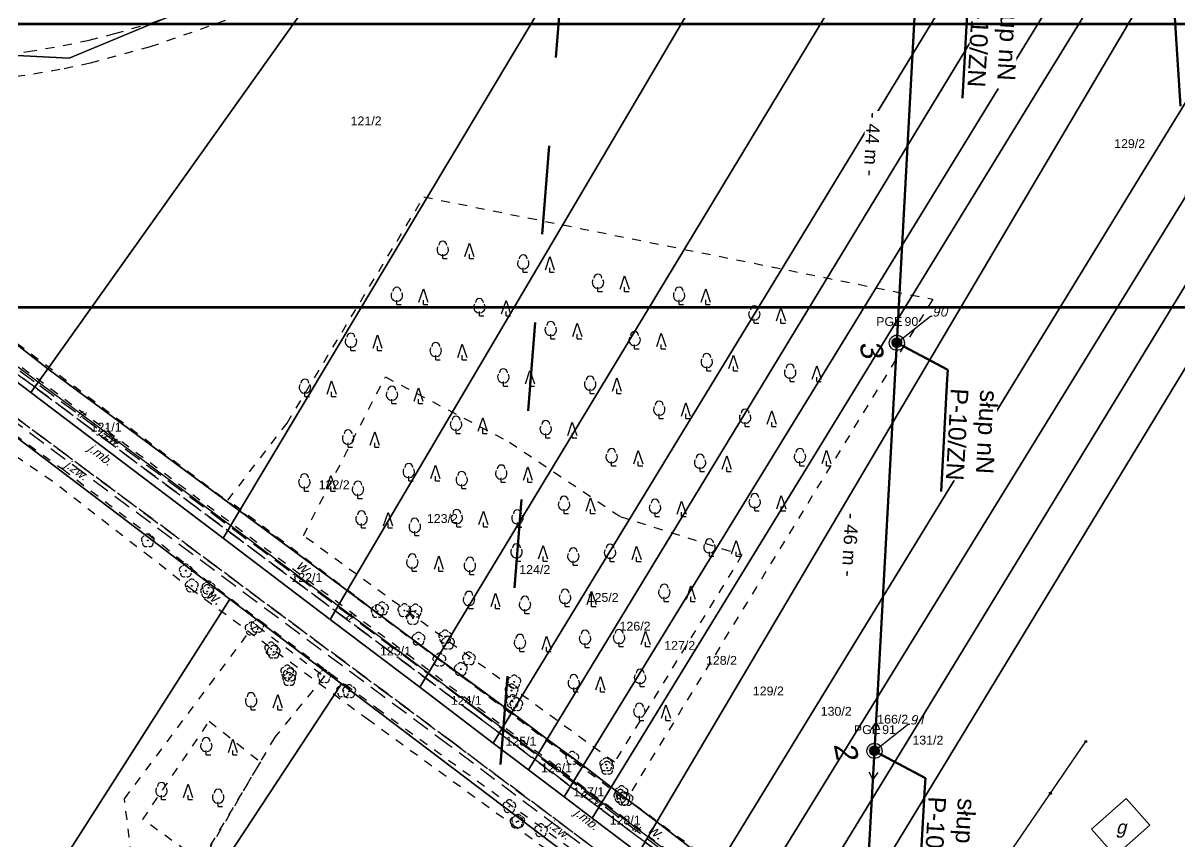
# Model space of a CAD drawing. Header units: metres. Extents: x 7542702 to 7555152, y 5804026 to 5815503.
# Drawn here: x 7547195.9 to 7547326.3, y 5806643.7 to 5806736 of the extents above; entities that cross this region are included whole.
import ezdxf
from ezdxf import colors
from ezdxf.entities.mleader import LeaderData, LeaderLine
from ezdxf.enums import TextEntityAlignment as Align
from ezdxf.math import Vec2, Vec3

# ---------------------------------------------------------------- set-up
doc = ezdxf.new("R2010")
doc.units = ezdxf.units.M
for name, pattern in [('4001', [0]), ('4002', [2, 1, -1]), ('4003', [3, 2, -1])]:
    doc.linetypes.add(name, pattern=pattern)
doc.layers.add('!tele', color=30, linetype='Continuous', lineweight=50, plot=False)
for name, color, linetype, lineweight in [('!trafo', 6, '4002', 50), ('_numery slupow etap 4 cz. 2', 7, 'Continuous', 40), ('_SIEC_NAPOWIETRZNA', 5, 'Continuous', 50), ('_SLUP_DZIERZAWIONY_ENERGETYCZNY', 1, 'Continuous', 30)]:
    doc.layers.add(name, color=color, linetype=linetype, lineweight=lineweight)
for name, color, linetype in [('_MM opisy', 7, 'Continuous'), ('_MM slupy', 5, 'Continuous'), ('Budynki', 7, 'Continuous'), ('Drogi', 135, 'Continuous'), ('Dzialki', 165, 'Continuous'), ('Linie_napowietrzne', 184, 'Continuous'), ('makro-numeracja-punktow', 7, 'Continuous'), ('Ogrodzenia', 184, 'Continuous'), ('Roslinnosc', 104, 'Continuous'), ('Uz_Telekomunikacja', 252, 'Continuous'), ('Wody', 184, 'Continuous')]:
    doc.layers.add(name, color=color, linetype=linetype)
doc.layers.add('DIM', color=7, linetype='Continuous', plot=False)
doc.styles.add('DYN_DIM', font='arial.ttf')
doc.styles.add('GeodText', font='romans.shx', dxfattribs={"oblique": 14.32394487827058})
doc.styles.get("Standard").update_dxf_attribs({"font": 'arial.ttf'})
doc.dimstyles.new('opis linie', dxfattribs={"dimtxt": 1.5, "dimasz": 0.18, "dimexe": 0.18, "dimexo": 0.0625, "dimgap": 2.5, "dimtad": 4, "dimdec": 0, "dimzin": 0, "dimdsep": 46, "dimtxsty": 'Standard', "dimcen": 0.09, "dimse1": 1, "dimse2": 1, "dimsd1": 1, "dimsd2": 1, "dimclrt": 256, "dimadec": 0, "dimazin": 0, "dimtfac": 1, "dimtdec": 0, "dimtofl": 0, "dimtmove": 0, "dimatfit": 3, "dimfxl": 1, "dimtfill": 1, "dimtolj": 1, "dimtzin": 0, "dimarcsym": 0})
doc.dimstyles.get("Standard").update_dxf_attribs({"dimtxt": 0.18, "dimasz": 0.18, "dimexe": 0.18, "dimexo": 0.0625, "dimgap": 0.09, "dimtad": 0, "dimtih": 1, "dimtoh": 1, "dimdec": 4, "dimzin": 0, "dimdsep": 46, "dimtxsty": 'Standard', "dimcen": 0.09, "dimadec": 0, "dimazin": 0, "dimtfac": 1, "dimtdec": 4, "dimtofl": 0, "dimtmove": 0, "dimatfit": 3, "dimfxl": 1, "dimtolj": 1, "dimtzin": 0, "dimarcsym": 0})

# ---------------------------------------------------------------- blocks, each defined once
blk = doc.blocks.new('1422')
at = {"layer": 'Roslinnosc', "color": 104, "linetype": 'Continuous'}
blk.add_circle((0, 0), 0.1, dxfattribs=at)
for centre, start, end in [((-0.71, 0.23), 102.5, 221.75), ((0, 0.75), 30.19, 149.77), ((0.71, 0.23), 318.3, 77.49), ((-0.44, -0.61), 174.33, 293.45), ((0.44, -0.61), 246.24, 5.74)]:
    blk.add_arc(centre, 0.75, start, end, dxfattribs=at)
blk = doc.blocks.new('1281')
at = {"layer": 'Ogrodzenia', "color": 184, "linetype": 'Continuous'}
for radius in [0.24, 0.16, 0.08]:
    blk.add_circle((0, 0), radius, dxfattribs=at)
blk = doc.blocks.new('1432')
at = {"layer": 'Roslinnosc', "color": 104, "linetype": 'Continuous'}
for q in [(0, 1), (1, 0)]:
    blk.add_line((0, 0), q, dxfattribs=at)
for centre, radius, start, end in [((0, 2), 1.3, 150, 260), ((0, 3), 0.9, 0, 180), ((0, 2), 1.3, 280, 30)]:
    blk.add_arc(centre, radius, start, end, dxfattribs=at)
blk = doc.blocks.new('1361')
at = {"layer": 'Linie_napowietrzne', "color": 184, "linetype": 'Continuous'}
blk.add_circle((0, 0), 0.5, dxfattribs=at)
blk = doc.blocks.new('1366')
at = {"layer": 'Linie_napowietrzne', "color": 184, "linetype": 'Continuous'}
for p, q in [((0, 1), (0, 11)), ((-1, 4.8), (0, 6.5)), ((1, 4.8), (0, 6.5))]:
    blk.add_line(p, q, dxfattribs=at)
blk = doc.blocks.new('1433')
at = {"layer": 'Roslinnosc', "color": 104, "linetype": 'Continuous'}
for p, q in [((2, 0.5), (3, 3.5)), ((3, 3.5), (4, 0.5)), ((-3, 0), (-3, 1)), ((-3, 0), (-2, 0)), ((3, 0), (3, 1)), ((3, 0), (4, 0))]:
    blk.add_line(p, q, dxfattribs=at)
for centre, radius, start, end in [((-3, 2), 1.3, 150, 260), ((-3, 3), 0.9, 0, 180), ((-3, 2), 1.3, 280, 30)]:
    blk.add_arc(centre, radius, start, end, dxfattribs=at)
blk = doc.blocks.new('SLUP_DZIERZAWIONY')
h = blk.add_hatch(color=256)
h.dxf.hatch_style = 1
h.paths.add_polyline_path([(0.5273230765142984, 2.84e-14, 0.9999999999999999), (-0.5273230765143126, 2.85e-14, 0.9999999999999999)])
at = {"lineweight": 30}
blk.add_circle((-7.1e-15, 2.84e-14), 0.5273230765143055, dxfattribs=at)
at = {"color": 7, "style": 'DYN_DIM', "flags": 13}
blk.add_attdef('ODC_FUNKCJONALNY', text='', height=1, dxfattribs=at).set_placement((0.3594710241370526, 3.33028191149775), align=Align.CENTER)
at = {"color": 7, "flags": 12}
blk.add_attdef('WLASCICIEL', text='', height=1, dxfattribs=at).set_placement((0.631117960330176, 1.892979968939742), align=Align.RIGHT)
blk.add_attdef('SLUP_NUMER', (0.8672714147852664, 1.892979968939742), '', height=1, dxfattribs=at)
blk.add_attdef('TYP', text='', height=1, dxfattribs=at).set_placement((-7.1e-15, -2.824711538006367), align=Align.CENTER)
blk = doc.blocks.new('ZN')
at = {"layer": '_MM slupy', "transparency": 33554687}
h = blk.add_hatch(color=256, dxfattribs=at)
h.dxf.hatch_style = 1
h.paths.add_polyline_path([(0, -0.8571021789684892), (0, 0.8571021789684892, 0.9999999999999999)])
at = {"layer": '_MM slupy'}
blk.add_circle((0, 0), 0.8571021786401598, dxfattribs=at)
blk = doc.blocks.new('*D299')
at = {"layer": 'Defpoints', "color": 0}
for p in [(7547296.835390977, 5806744.318200932), (7547293.659863171, 5806700.016512256), (7547294.408742632, 5806699.975529901)]:
    blk.add_point(p, dxfattribs=at)
at = {"layer": 'DIM', "insert": (7547291.628043015, 5806722.365437979), "char_height": 1.5, "attachment_point": 5, "rotation": 266.8676185318247, "bg_fill": 3, "box_fill_scale": 1.1, "bg_fill_color": 9, "bg_fill_true_color": 13158600, "bg_fill_transparency": 0}
blk.add_mtext('\\A1;- 44 m -', dxfattribs=at)
blk = doc.blocks.new('*D300')
at = {"layer": 'Defpoints', "color": 0}
for p in [(7547294.408742632, 5806699.975529901), (7547291.141120539, 5806653.990982355), (7547291.89, 5806653.949999999)]:
    blk.add_point(p, dxfattribs=at)
at = {"layer": 'DIM', "insert": (7547289.139511739, 5806677.182204124), "char_height": 1.5, "attachment_point": 5, "rotation": 266.8676185320441, "bg_fill": 3, "box_fill_scale": 1.1, "bg_fill_color": 9, "bg_fill_true_color": 13158600, "bg_fill_transparency": 0}
blk.add_mtext('\\A1;- 46 m -', dxfattribs=at)
blk = doc.blocks.new('*D301')
at = {"layer": 'Defpoints', "color": 0}
for p in [(7547291.89, 5806653.949999999), (7547288.645804458, 5806609.170755009), (7547289.394644811, 5806609.129064165)]:
    blk.add_point(p, dxfattribs=at)
at = {"layer": 'DIM', "insert": (7547286.635737063, 5806631.762594215), "char_height": 1.5, "attachment_point": 5, "rotation": 266.8134115662179, "bg_fill": 3, "box_fill_scale": 1.1, "bg_fill_color": 9, "bg_fill_true_color": 13158600, "bg_fill_transparency": 0}
blk.add_mtext('\\A1;- 45 m -', dxfattribs=at)
blk = doc.blocks.new('q')
at = {"layer": '_MM slupy'}
blk.add_blockref('ZN', (0, 0), dxfattribs=at)
at = {"layer": '_MM opisy'}
ml = blk.add_multileader_mtext('Standard', dxfattribs=at)
ml.set_content('\\pxql;słup nN\\PP-10/ZN', color=256)
ml.set_leader_properties()
ml.build(insert=Vec2(0, 0))
ml.multileader.update_dxf_attribs({"has_text_frame": 1, "text_left_attachment_type": 5, "text_right_attachment_type": 5, "dogleg_length": 1, "arrow_head_size": 1})
ctx = ml.context
ctx.base_point, ctx.char_height, ctx.arrow_head_size, ctx.landing_gap_size, ctx.plane_origin = Vec3(3.754163519927161, 5.901429874646301), 2, 1, 1, Vec3(1.71737227216363, -1.420251553878188)
ctx.left_attachment, ctx.right_attachment = 5, 5
notes = []
notes.append((ctx, [(0, (1, 1, 0), (2.754163519927161, 5.901429874646301), (1, 0), 1, [(0, [(0, 0), (2.754163519927161, 5.901429874646301)], 0, [])])]))
ctx.mtext.insert, ctx.mtext.flow_direction = Vec3(4.754163519927161, 11.70297603199055), 5
ctx.mtext.has_bg_fill, ctx.mtext.bg_color, ctx.mtext.bg_scale_factor, ctx.mtext.bg_transparency, ctx.mtext.use_window_bg_color = 1, -1023410175, 1, 0, 1
for ctx, leaders in notes:
    for number, flags, end, landing, length, lines in leaders:
        leader = LeaderData()
        leader.index, (leader.has_last_leader_line, leader.has_dogleg_vector, leader.attachment_direction) = number, flags
        leader.last_leader_point, leader.dogleg_vector, leader.dogleg_length = Vec3(end), Vec3(landing), length
        for number, points, colour, breaks in lines:
            line = LeaderLine()
            line.index, line.vertices, line.color, line.breaks = number, Vec3.list(points), colors.encode_raw_color(colour), breaks
            leader.lines.append(line)
        ctx.leaders.append(leader)

msp = doc.modelspace()

# ---------------------------------------------------------------- linework, layer by layer
at = {"layer": '!tele', "elevation": 128.39}
msp.add_lwpolyline([(7547299.317664152, 5806789.677316538), (7547296.835390977, 5806744.318200933), (7547294.408742632, 5806699.975529903), (7547291.89, 5806653.95), (7547289.394644811, 5806609.129064165)], dxfattribs=at)
at = {"layer": '!trafo', "ltscale": 10}
msp.add_lwpolyline([(7546747.544090436, 5807433.547586748), (7546707.129236343, 5807334.935342763), (7547051.463927264, 5807071.488295645), (7547150.635447041, 5807000.950806227), (7547259.863796992, 5806782.005232637), (7547244.21983894, 5806581.986054721), (7547760.470454567, 5806214.353040565), (7547791.758370666, 5806291.455405236), (7547331.379033785, 5806646.796738071), (7547319.087352461, 5806843.463639261), (7547208.462220543, 5807050.187370625), (7546929.105826807, 5807322.839210911)], close=True, dxfattribs=at)
at = {"layer": '_SIEC_NAPOWIETRZNA'}
for points in [[(7547294.408742632, 5806699.975529903), (7547296.835390977, 5806744.318200933)], [(7547291.89, 5806653.95), (7547294.408742632, 5806699.975529903), (7547294.408742632, 5806699.975529903), (7547294.408742632, 5806699.975529903), (7547294.408742632, 5806699.975529903)], [(7547291.89, 5806653.95), (7547289.394644811, 5806609.129064165)]]:
    msp.add_lwpolyline(points, dxfattribs=at)
at = {"layer": 'Budynki', "color": 7, "linetype": '4001'}
msp.add_polyline3d([(7547316.37, 5806645.12, 133.04), (7547320.29, 5806648.59, 133.11), (7547322.95, 5806645.59, 133.04), (7547319.03, 5806642.12, 133.04), (7547316.37, 5806645.12, 133.04)], dxfattribs=at)
msp.add_polyline3d([(7547316.37, 5806645.12, 133.04), (7547320.29, 5806648.59, 133.11), (7547322.95, 5806645.59, 133.04), (7547319.03, 5806642.12, 133.04), (7547316.37, 5806645.12, 133.04)], dxfattribs=at)
at = {"layer": 'Drogi', "color": 8, "linetype": '4003'}
for p, q in [((7547197.5, 5806694.75), (7547173.47, 5806712.56, 134.01)), ((7547173.47, 5806712.56, 134.01), (7547197.5, 5806694.75)), ((7547197.5, 5806694.75), (7547173.47, 5806712.56, 134.01)), ((7547173.47, 5806712.56, 134.01), (7547197.5, 5806694.75)), ((7547173.81, 5806712.86), (7547197.75, 5806695.15)), ((7547173.81, 5806712.86), (7547197.75, 5806695.15)), ((7547197.75, 5806695.15), (7547247.16, 5806658.52)), ((7547197.75, 5806695.15), (7547247.16, 5806658.52)), ((7547246.86, 5806658), (7547197.5, 5806694.75)), ((7547197.5, 5806694.75), (7547246.86, 5806658)), ((7547246.86, 5806658), (7547197.5, 5806694.75)), ((7547197.5, 5806694.75), (7547246.86, 5806658)), ((7547243.92, 5806654.57), (7547194.71, 5806691.22)), ((7547243.92, 5806654.57), (7547194.71, 5806691.22)), ((7547195.01, 5806691.58), (7547244.25, 5806654.96)), ((7547244.25, 5806654.96), (7547195.01, 5806691.58)), ((7547195.01, 5806691.58), (7547244.25, 5806654.96)), ((7547244.25, 5806654.96), (7547195.01, 5806691.58)), ((7547247.16, 5806658.52), (7547269.46, 5806641.63)), ((7547247.16, 5806658.52), (7547269.46, 5806641.63)), ((7547269.25, 5806641.24, 133.41), (7547246.86, 5806658)), ((7547246.86, 5806658), (7547269.25, 5806641.24, 133.41)), ((7547269.25, 5806641.24, 133.41), (7547246.86, 5806658)), ((7547246.86, 5806658), (7547269.25, 5806641.24, 133.41)), ((7547244.25, 5806654.96), (7547266.81, 5806638.09, 133.41)), ((7547266.81, 5806638.09, 133.41), (7547244.25, 5806654.96)), ((7547244.25, 5806654.96), (7547266.81, 5806638.09, 133.41)), ((7547266.81, 5806638.09, 133.41), (7547244.25, 5806654.96)), ((7547270.64, 5806634.5), (7547243.92, 5806654.57)), ((7547270.64, 5806634.5), (7547243.92, 5806654.57))]:
    msp.add_line(p, q, dxfattribs=at)
at = {"layer": 'Dzialki'}
for p, q in [((7547322.5, 5806719.76), (7547374.14, 5806804.11)), ((7547374.14, 5806804.11), (7547322.5, 5806719.76)), ((7547322.5, 5806719.76), (7547374.14, 5806804.11)), ((7547374.14, 5806804.11), (7547322.5, 5806719.76)), ((7547314.41, 5806725.61), (7547356.43, 5806796.74)), ((7547356.43, 5806796.74), (7547314.41, 5806725.61)), ((7547314.41, 5806725.61), (7547356.43, 5806796.74)), ((7547356.43, 5806796.74), (7547314.41, 5806725.61)), ((7547310.39, 5806728.52), (7547350.72, 5806794.36)), ((7547350.72, 5806794.36), (7547310.39, 5806728.52)), ((7547310.39, 5806728.52), (7547350.72, 5806794.36)), ((7547350.72, 5806794.36), (7547310.39, 5806728.52)), ((7547307.19, 5806730.83), (7547344.58, 5806791.81)), ((7547344.58, 5806791.81), (7547307.19, 5806730.83)), ((7547307.19, 5806730.83), (7547344.58, 5806791.81)), ((7547344.58, 5806791.81), (7547307.19, 5806730.83)), ((7547302.79, 5806734.01), (7547335.64, 5806788.09)), ((7547335.64, 5806788.09), (7547302.79, 5806734.01)), ((7547302.79, 5806734.01), (7547335.64, 5806788.09)), ((7547335.64, 5806788.09), (7547302.79, 5806734.01)), ((7547220.28, 5806681.03), (7547267.33, 5806759.65)), ((7547267.33, 5806759.65), (7547220.28, 5806681.03)), ((7547220.28, 5806681.03), (7547267.33, 5806759.65)), ((7547267.33, 5806759.65), (7547220.28, 5806681.03)), ((7547232.43, 5806672.02), (7547279.07, 5806751.16)), ((7547279.07, 5806751.16), (7547232.43, 5806672.02)), ((7547232.43, 5806672.02), (7547279.07, 5806751.16)), ((7547279.07, 5806751.16), (7547232.43, 5806672.02)), ((7547198.66, 5806697.05), (7547233.05, 5806745.38)), ((7547233.05, 5806745.38), (7547198.66, 5806697.05)), ((7547198.66, 5806697.05), (7547233.05, 5806745.38)), ((7547233.05, 5806745.38), (7547201.06, 5806732.07)), ((7547201.06, 5806732.07), (7547233.05, 5806745.38)), ((7547233.05, 5806745.38), (7547201.06, 5806732.07)), ((7547242.62, 5806664.46), (7547290.15, 5806743.15)), ((7547290.15, 5806743.15), (7547242.62, 5806664.46)), ((7547242.62, 5806664.46), (7547290.15, 5806743.15)), ((7547290.15, 5806743.15), (7547242.62, 5806664.46)), ((7547250.99, 5806658.26), (7547298.84, 5806736.87)), ((7547298.84, 5806736.87), (7547250.99, 5806658.26)), ((7547250.99, 5806658.26), (7547298.84, 5806736.87)), ((7547298.84, 5806736.87), (7547250.99, 5806658.26)), ((7547143.13, 5806734.97), (7547196.74, 5806694.35)), ((7547143.13, 5806734.97), (7547196.74, 5806694.35)), ((7547196.74, 5806694.35), (7547143.13, 5806734.97)), ((7547201.06, 5806732.07), (7547164.25, 5806733.91)), ((7547164.25, 5806733.91), (7547201.06, 5806732.07)), ((7547201.06, 5806732.07), (7547164.25, 5806733.91)), ((7547254.99, 5806655.29), (7547302.79, 5806734.01)), ((7547302.79, 5806734.01), (7547254.99, 5806655.29)), ((7547254.99, 5806655.29), (7547302.79, 5806734.01)), ((7547302.79, 5806734.01), (7547254.99, 5806655.29)), ((7547259.03, 5806652.29), (7547307.19, 5806730.83)), ((7547307.19, 5806730.83), (7547259.03, 5806652.29)), ((7547259.03, 5806652.29), (7547307.19, 5806730.83)), ((7547307.19, 5806730.83), (7547259.03, 5806652.29)), ((7547262.21, 5806649.86), (7547310.39, 5806728.52)), ((7547310.39, 5806728.52), (7547262.21, 5806649.86)), ((7547262.21, 5806649.86), (7547310.39, 5806728.52)), ((7547310.39, 5806728.52), (7547262.21, 5806649.86)), ((7547267.33, 5806645.94), (7547314.41, 5806725.61)), ((7547314.41, 5806725.61), (7547267.33, 5806645.94)), ((7547267.33, 5806645.94), (7547314.41, 5806725.61)), ((7547314.41, 5806725.61), (7547267.33, 5806645.94)), ((7547198.66, 5806697.05), (7547162.87, 5806724.71)), ((7547162.87, 5806724.71), (7547198.66, 5806697.05)), ((7547274.12, 5806640.74), (7547322.5, 5806719.76)), ((7547322.5, 5806719.76), (7547274.12, 5806640.74)), ((7547274.12, 5806640.74), (7547322.5, 5806719.76)), ((7547322.5, 5806719.76), (7547274.12, 5806640.74)), ((7547278.35, 5806637.49), (7547327.01, 5806716.5)), ((7547327.01, 5806716.5), (7547278.35, 5806637.49)), ((7547278.35, 5806637.49), (7547327.01, 5806716.5)), ((7547327.01, 5806716.5), (7547278.35, 5806637.49)), ((7547282.82, 5806634.07), (7547331.22, 5806713.46)), ((7547331.22, 5806713.46), (7547282.82, 5806634.07)), ((7547282.82, 5806634.07), (7547331.22, 5806713.46)), ((7547331.22, 5806713.46), (7547282.82, 5806634.07)), ((7547286.78, 5806630.98), (7547335.13, 5806710.63)), ((7547335.13, 5806710.63), (7547286.78, 5806630.98)), ((7547286.78, 5806630.98), (7547335.13, 5806710.63)), ((7547335.13, 5806710.63), (7547286.78, 5806630.98)), ((7547196.74, 5806694.35), (7547198.66, 5806697.05)), ((7547198.66, 5806697.05), (7547196.74, 5806694.35)), ((7547220.28, 5806681.03), (7547198.66, 5806697.05)), ((7547220.28, 5806681.03), (7547198.66, 5806697.05)), ((7547198.66, 5806697.05), (7547220.28, 5806681.03)), ((7547196.74, 5806694.35), (7547218.42, 5806677.92)), ((7547196.74, 5806694.35), (7547218.42, 5806677.92)), ((7547218.42, 5806677.92), (7547196.74, 5806694.35)), ((7547219.18, 5806671.07), (7547191.93, 5806691.73)), ((7547191.93, 5806691.73), (7547219.18, 5806671.07)), ((7547219.18, 5806671.07), (7547191.93, 5806691.73)), ((7547218.42, 5806677.92), (7547220.28, 5806681.03)), ((7547220.28, 5806681.03), (7547218.42, 5806677.92)), ((7547232.43, 5806672.02), (7547220.28, 5806681.03)), ((7547232.43, 5806672.02), (7547220.28, 5806681.03)), ((7547220.28, 5806681.03), (7547232.43, 5806672.02)), ((7547218.42, 5806677.92), (7547230.51, 5806668.77)), ((7547218.42, 5806677.92), (7547230.51, 5806668.77)), ((7547230.51, 5806668.77), (7547218.42, 5806677.92)), ((7547230.51, 5806668.77), (7547232.43, 5806672.02)), ((7547232.43, 5806672.02), (7547230.51, 5806668.77)), ((7547242.62, 5806664.46), (7547232.43, 5806672.02)), ((7547242.62, 5806664.46), (7547232.43, 5806672.02)), ((7547232.43, 5806672.02), (7547242.62, 5806664.46)), ((7547219.18, 5806671.07), (7547188.23, 5806622.53)), ((7547188.23, 5806622.53), (7547219.18, 5806671.07)), ((7547231.78, 5806661.53), (7547219.18, 5806671.07)), ((7547219.18, 5806671.07), (7547231.78, 5806661.53)), ((7547231.78, 5806661.53), (7547219.18, 5806671.07)), ((7547230.51, 5806668.77), (7547240.6, 5806661.12)), ((7547230.51, 5806668.77), (7547240.6, 5806661.12)), ((7547240.6, 5806661.12), (7547230.51, 5806668.77)), ((7547240.6, 5806661.12), (7547242.62, 5806664.46)), ((7547242.62, 5806664.46), (7547240.6, 5806661.12)), ((7547250.99, 5806658.26), (7547242.62, 5806664.46)), ((7547250.99, 5806658.26), (7547242.62, 5806664.46)), ((7547242.62, 5806664.46), (7547250.99, 5806658.26)), ((7547200.01, 5806613.28), (7547231.78, 5806661.53)), ((7547231.78, 5806661.53), (7547200.01, 5806613.28)), ((7547256.96, 5806642.45), (7547231.78, 5806661.53)), ((7547231.78, 5806661.53), (7547256.96, 5806642.45)), ((7547256.96, 5806642.45), (7547231.78, 5806661.53)), ((7547240.6, 5806661.12), (7547248.9, 5806654.83)), ((7547240.6, 5806661.12), (7547248.9, 5806654.83)), ((7547248.9, 5806654.83), (7547240.6, 5806661.12)), ((7547248.9, 5806654.83), (7547250.99, 5806658.26)), ((7547250.99, 5806658.26), (7547248.9, 5806654.83)), ((7547254.99, 5806655.29), (7547250.99, 5806658.26)), ((7547254.99, 5806655.29), (7547250.99, 5806658.26)), ((7547250.99, 5806658.26), (7547254.99, 5806655.29)), ((7547248.9, 5806654.83), (7547252.88, 5806651.82)), ((7547248.9, 5806654.83), (7547252.88, 5806651.82)), ((7547252.88, 5806651.82), (7547248.9, 5806654.83)), ((7547252.88, 5806651.82), (7547254.99, 5806655.29)), ((7547252.88, 5806651.82), (7547254.99, 5806655.29)), ((7547254.99, 5806655.29), (7547252.88, 5806651.82)), ((7547259.03, 5806652.29), (7547254.99, 5806655.29)), ((7547254.99, 5806655.29), (7547259.03, 5806652.29)), ((7547259.03, 5806652.29), (7547254.99, 5806655.29)), ((7547254.99, 5806655.29), (7547259.03, 5806652.29)), ((7547256.88, 5806648.78), (7547259.03, 5806652.29)), ((7547259.03, 5806652.29), (7547256.88, 5806648.78)), ((7547256.88, 5806648.78), (7547259.03, 5806652.29)), ((7547259.03, 5806652.29), (7547256.88, 5806648.78)), ((7547262.21, 5806649.86), (7547259.03, 5806652.29)), ((7547259.03, 5806652.29), (7547262.21, 5806649.86)), ((7547262.21, 5806649.86), (7547259.03, 5806652.29)), ((7547259.03, 5806652.29), (7547262.21, 5806649.86)), ((7547252.88, 5806651.82), (7547256.88, 5806648.78)), ((7547256.88, 5806648.78), (7547252.88, 5806651.82)), ((7547252.88, 5806651.82), (7547256.88, 5806648.78)), ((7547256.88, 5806648.78), (7547252.88, 5806651.82)), ((7547260.07, 5806646.37), (7547262.21, 5806649.86)), ((7547262.21, 5806649.86), (7547260.07, 5806646.37)), ((7547260.07, 5806646.37), (7547262.21, 5806649.86)), ((7547262.21, 5806649.86), (7547260.07, 5806646.37)), ((7547267.33, 5806645.94), (7547262.21, 5806649.86)), ((7547262.21, 5806649.86), (7547267.33, 5806645.94)), ((7547267.33, 5806645.94), (7547262.21, 5806649.86)), ((7547262.21, 5806649.86), (7547267.33, 5806645.94)), ((7547256.88, 5806648.78), (7547260.07, 5806646.37)), ((7547260.07, 5806646.37), (7547256.88, 5806648.78)), ((7547256.88, 5806648.78), (7547260.07, 5806646.37)), ((7547260.07, 5806646.37), (7547256.88, 5806648.78)), ((7547260.07, 5806646.37), (7547265.26, 5806642.43)), ((7547265.26, 5806642.43), (7547260.07, 5806646.37)), ((7547260.07, 5806646.37), (7547265.26, 5806642.43)), ((7547265.26, 5806642.43), (7547260.07, 5806646.37)), ((7547265.26, 5806642.43), (7547267.33, 5806645.94)), ((7547267.33, 5806645.94), (7547265.26, 5806642.43)), ((7547265.26, 5806642.43), (7547267.33, 5806645.94)), ((7547267.33, 5806645.94), (7547265.26, 5806642.43)), ((7547274.12, 5806640.74), (7547267.33, 5806645.94)), ((7547267.33, 5806645.94), (7547274.12, 5806640.74)), ((7547274.12, 5806640.74), (7547267.33, 5806645.94)), ((7547267.33, 5806645.94), (7547274.12, 5806640.74))]:
    msp.add_line(p, q, dxfattribs=at)
at = {"layer": 'Ogrodzenia', "color": 184, "linetype": '4001'}
msp.add_line((7547295.75, 5806625.83), (7547315.73, 5806655), dxfattribs=at)
msp.add_line((7547295.75, 5806625.83), (7547315.73, 5806655), dxfattribs=at)
at = {"layer": 'Roslinnosc', "color": 104, "linetype": '4002'}
for points in [[(7547241.05, 5806716.42, 0), (7547298.46, 5806704.88, 0), (7547263.93, 5806648.5, 0), (7547263.57, 5806648.56, 0), (7547218.97, 5806682.23, 0), (7547225.64, 5806690.9, 0), (7547241.05, 5806716.42, 0)], [(7547241.05, 5806716.42, 0), (7547298.46, 5806704.88, 0), (7547263.93, 5806648.5, 0), (7547263.57, 5806648.56, 0), (7547218.97, 5806682.23, 0), (7547225.64, 5806690.9, 0), (7547241.05, 5806716.42, 0)], [(7547262.57, 5806652.67, 0), (7547227.48, 5806678.23, 0), (7547236.73, 5806696.12, 0), (7547250.73, 5806688.77, 0), (7547263.21, 5806680.38, 0), (7547276.95, 5806676.05, 0), (7547262.57, 5806652.67, 0)], [(7547262.57, 5806652.67, 0), (7547227.48, 5806678.23, 0), (7547236.73, 5806696.12, 0), (7547250.73, 5806688.77, 0), (7547263.21, 5806680.38, 0), (7547276.95, 5806676.05, 0), (7547262.57, 5806652.67, 0)], [(7547207.31, 5806648.56, 0), (7547221.64, 5806667.72, 134.23), (7547222.29, 5806668.02, 134.67), (7547229.84, 5806662.35, 134.37), (7547224.25, 5806655.48, 0), (7547209.46, 5806630.27, 0), (7547207.31, 5806648.56, 0)], [(7547215.92, 5806641.53, 0), (7547209.36, 5806646.21, 0), (7547216.86, 5806657.29, 0), (7547222.64, 5806652.7, 0), (7547215.92, 5806641.53, 0)]]:
    msp.add_polyline3d(points, dxfattribs=at)
at = {"layer": 'Uz_Telekomunikacja', "linetype": '4001'}
msp.add_line((7547269.62, 5806641.82), (7547181.28, 5806707.67), dxfattribs=at)
msp.add_line((7547269.62, 5806641.82), (7547181.28, 5806707.67), dxfattribs=at)
at = {"layer": 'Wody', "color": 184, "linetype": '4002'}
for points in [[(7547193.97, 5806732.48, 0), (7547196.44, 5806732.81, 0), (7547200.39, 5806733.49, 0), (7547203.32, 5806734.11, 0), (7547206.23, 5806734.83, 0), (7547210.51, 5806736.09, 133.06), (7547228.99, 5806742.83, 132.94), (7547312.95, 5806777.24, 130.75), (7547331.5, 5806786.17, 130.96), (7547361.44, 5806798.31, 129.96), (7547362.77, 5806798.95, 0), (7547363.89, 5806796.04, 129.32), (7547360.52, 5806795.96, 129.37), (7547332.26, 5806784.08, 130.96), (7547311.84, 5806774.91, 131.42), (7547260.31, 5806753.12, 132.08), (7547229.99, 5806740.27, 132.7), (7547211.14, 5806733.66, 132.85), (7547210.19, 5806733.35, 0), (7547203.44, 5806731.49, 0), (7547200.02, 5806730.77, 0), (7547196.07, 5806730.11, 0), (7547191.34, 5806729.57, 0)], [(7547193.97, 5806732.48, 0), (7547196.44, 5806732.81, 0), (7547200.39, 5806733.49, 0), (7547203.32, 5806734.11, 0), (7547206.23, 5806734.83, 0), (7547210.51, 5806736.09, 133.06), (7547228.99, 5806742.83, 132.94), (7547312.95, 5806777.24, 130.75), (7547331.5, 5806786.17, 130.96), (7547361.44, 5806798.31, 129.96), (7547362.77, 5806798.95, 0), (7547363.89, 5806796.04, 129.32), (7547360.52, 5806795.96, 129.37), (7547332.26, 5806784.08, 130.96), (7547311.84, 5806774.91, 131.42), (7547260.31, 5806753.12, 132.08), (7547229.99, 5806740.27, 132.7), (7547211.14, 5806733.66, 132.85), (7547210.19, 5806733.35, 0), (7547203.44, 5806731.49, 0), (7547200.02, 5806730.77, 0), (7547196.07, 5806730.11, 0), (7547191.34, 5806729.57, 0)], [(7547276.71, 5806636.55, 133.3), (7547239.89, 5806664.33, 133.4), (7547190.96, 5806700.73, 133.9), (7547160.8, 5806724, 133.9), (7547159.16, 5806727.7, 0), (7547162.45, 5806732.7, 0), (7547166.88, 5806732.27, 0), (7547166.7, 5806730.47, 0), (7547163.25, 5806730.83, 0), (7547161.07, 5806727.67, 0), (7547162.12, 5806725.1, 133.5), (7547191.98, 5806702.32, 133.6), (7547240.73, 5806665.79, 133.1), (7547277.94, 5806638.2, 133.1), (7547276.71, 5806636.55, 133.3)], [(7547276.71, 5806636.55, 133.3), (7547239.89, 5806664.33, 133.4), (7547190.96, 5806700.73, 133.9), (7547160.8, 5806724, 133.9), (7547159.16, 5806727.7, 0), (7547162.45, 5806732.7, 0), (7547166.88, 5806732.27, 0), (7547166.7, 5806730.47, 0), (7547163.25, 5806730.83, 0), (7547161.07, 5806727.67, 0), (7547162.12, 5806725.1, 133.5), (7547191.98, 5806702.32, 133.6), (7547240.73, 5806665.79, 133.1), (7547277.94, 5806638.2, 133.1), (7547276.71, 5806636.55, 133.3)], [(7547264, 5806638.34, 133.2), (7547262.98, 5806636.93, 133.1), (7547234.86, 5806657.41, 133.2), (7547215.14, 5806671.95, 0), (7547210.29, 5806675.74, 133.8), (7547199.16, 5806684.38, 0), (7547185.28, 5806693.78, 133.8), (7547170.66, 5806704.18, 133.7), (7547171.86, 5806705.89, 133.8), (7547186.77, 5806695.49, 133.8), (7547200.34, 5806685.71, 0), (7547211.62, 5806677.13, 133.7), (7547216.18, 5806673.45, 0), (7547235.76, 5806658.78, 133.3), (7547264, 5806638.34, 133.2)], [(7547264, 5806638.34, 133.2), (7547262.98, 5806636.93, 133.1), (7547234.86, 5806657.41, 133.2), (7547215.14, 5806671.95, 0), (7547210.29, 5806675.74, 133.8), (7547199.16, 5806684.38, 0), (7547185.28, 5806693.78, 133.8), (7547170.66, 5806704.18, 133.7), (7547171.86, 5806705.89, 133.8), (7547186.77, 5806695.49, 133.8), (7547200.34, 5806685.71, 0), (7547211.62, 5806677.13, 133.7), (7547216.18, 5806673.45, 0), (7547235.76, 5806658.78, 133.3), (7547264, 5806638.34, 133.2)]]:
    msp.add_polyline3d(points, dxfattribs=at)

# ---------------------------------------------------------------- block references
at = {"layer": '_SLUP_DZIERZAWIONY_ENERGETYCZNY'}
for p, values in [((7547294.408742632, 5806699.975529903), {'WLASCICIEL': 'PGE', 'SLUP_NUMER': '90'}), ((7547291.89, 5806653.95), {'WLASCICIEL': 'PGE', 'SLUP_NUMER': '91'})]:
    msp.add_blockref('SLUP_DZIERZAWIONY', p, dxfattribs=at).add_auto_attribs(values)
at = {"layer": 'Linie_napowietrzne', "color": 184}
for name, xscale, yscale, zscale, rotation in [('1366', 0.5, 0.5, 0.5, 356.8676189999999), ('1366', 0.5, 0.5, 0.5, 356.8676189999999), ('1366', 0.5, 0.5, 0.5, 356.8676189999999), ('1366', 0.5, 0.5, 0.5, 356.8676189999999), ('1366', 0.5, 0.5, 0.5, 176.795396), ('1366', 0.5, 0.5, 0.5, 176.795396), ('1366', 0.5, 0.5, 0.5, 176.795396), ('1366', 0.5, 0.5, 0.5, 176.795396), ('1361', 0.5, 0.5, 0.5, 176.795396), ('1361', 0.5, 0.5, 0.5, 176.795396), ('1361', 0.5, 0.5, 0.5, 176.795396), ('1361', 0.5, 0.5, 0.5, 176.795396), ('1361', 0.4999999999999996, 0.4999999999999996, 0.4999999999999996, 176.867619), ('1361', 0.4999999999999996, 0.4999999999999996, 0.4999999999999996, 176.867619), ('1361', 0.4999999999999993, 0.4999999999999993, 0.4999999999999993, 176.867619), ('1361', 0.4999999999999993, 0.4999999999999993, 0.4999999999999993, 176.867619)]:
    msp.add_blockref(name, (7547291.89, 5806653.95), dxfattribs=dict(at, xscale=xscale, yscale=yscale, zscale=zscale, rotation=rotation))
at = {"layer": 'Linie_napowietrzne', "color": 184, "xscale": 0.5, "yscale": 0.5, "zscale": 0.5}
msp.add_blockref('1361', (7547291.89, 5806653.95, 132.86), dxfattribs=at)
msp.add_blockref('1361', (7547291.89, 5806653.95, 132.86), dxfattribs=at)
msp.add_blockref('1361', (7547291.89, 5806653.95, 132.86), dxfattribs=at)
msp.add_blockref('1361', (7547291.89, 5806653.95, 132.86), dxfattribs=at)
at = {"layer": 'Ogrodzenia', "color": 184, "xscale": 0.5, "yscale": 0.5, "zscale": 0.5}
for p in [(7547315.73, 5806655), (7547315.73, 5806655), (7547311.734, 5806649.166), (7547311.734, 5806649.166)]:
    msp.add_blockref('1281', p, dxfattribs=at)
at = {"layer": 'Roslinnosc', "color": 104, "xscale": 0.5, "yscale": 0.5, "zscale": 0.5}
for name, p in [('1433', (7547244.702, 5806709.465)), ('1433', (7547244.702, 5806709.465)), ('1433', (7547253.776, 5806707.933)), ('1433', (7547253.776, 5806707.933)), ('1433', (7547262.209, 5806705.76)), ('1433', (7547262.209, 5806705.76)), ('1433', (7547239.522, 5806704.286)), ('1433', (7547239.522, 5806704.286)), ('1433', (7547271.359, 5806704.303)), ('1433', (7547271.359, 5806704.303)), ('1433', (7547248.84, 5806702.997)), ('1433', (7547248.84, 5806702.997)), ('1433', (7547279.842, 5806702.179)), ('1433', (7547279.842, 5806702.179)), ('1433', (7547256.875, 5806700.425)), ('1433', (7547256.875, 5806700.425)), ('1433', (7547234.343, 5806699.106)), ('1433', (7547234.343, 5806699.106)), ('1433', (7547266.343, 5806699.287)), ('1433', (7547266.343, 5806699.287)), ('1433', (7547243.903, 5806698.06)), ('1433', (7547243.903, 5806698.06)), ('1433', (7547274.477, 5806696.814)), ('1433', (7547274.477, 5806696.814)), ('1433', (7547251.54, 5806695.09)), ('1433', (7547251.54, 5806695.09)), ('1433', (7547283.882, 5806695.612)), ('1433', (7547283.882, 5806695.612)), ('1433', (7547229.163, 5806693.927)), ('1433', (7547229.163, 5806693.927)), ('1433', (7547238.967, 5806693.124)), ('1433', (7547238.967, 5806693.124)), ('1433', (7547261.327, 5806694.27)), ('1433', (7547261.327, 5806694.27)), ('1433', (7547269.113, 5806691.45)), ('1433', (7547269.113, 5806691.45)), ('1433', (7547278.803, 5806690.534)), ('1433', (7547278.803, 5806690.534)), ('1433', (7547246.205, 5806689.755)), ('1433', (7547246.205, 5806689.755)), ('1433', (7547256.31, 5806689.254)), ('1433', (7547256.31, 5806689.254)), ('1433', (7547234.03, 5806688.187)), ('1433', (7547234.03, 5806688.187)), ('1433', (7547263.748, 5806686.085)), ('1433', (7547263.748, 5806686.085)), ('1433', (7547273.725, 5806685.455)), ('1433', (7547273.725, 5806685.455)), ('1433', (7547284.988, 5806686.112)), ('1433', (7547284.988, 5806686.112)), ('1433', (7547240.871, 5806684.421)), ('1433', (7547240.871, 5806684.421)), ('1433', (7547251.294, 5806684.238)), ('1433', (7547251.294, 5806684.238)), ('1433', (7547229.094, 5806683.251)), ('1433', (7547229.094, 5806683.251)), ('1432', (7547245.345, 5806683.522)), ('1432', (7547245.345, 5806683.522)), ('1432', (7547233.64, 5806682.424)), ('1432', (7547233.64, 5806682.424)), ('1433', (7547258.383, 5806680.72)), ('1433', (7547258.383, 5806680.72)), ('1433', (7547268.646, 5806680.377)), ('1433', (7547268.646, 5806680.377)), ('1433', (7547279.886, 5806681.01)), ('1433', (7547279.886, 5806681.01)), ('1433', (7547235.536, 5806679.086)), ('1433', (7547235.536, 5806679.086)), ('1433', (7547246.278, 5806679.221)), ('1433', (7547246.278, 5806679.221)), ('1432', (7547251.624, 5806679.194)), ('1432', (7547251.624, 5806679.194)), ('1432', (7547240.05, 5806678.227)), ('1432', (7547240.05, 5806678.227)), ('1422', (7547209.94, 5806677.67, 135.3)), ('1433', (7547253.018, 5806675.355)), ('1433', (7547253.018, 5806675.355)), ('1432', (7547257.921, 5806674.884)), ('1432', (7547257.921, 5806674.884)), ('1433', (7547263.568, 5806675.298)), ('1433', (7547263.568, 5806675.298)), ('1433', (7547274.784, 5806675.908)), ('1433', (7547274.784, 5806675.908)), ('1433', (7547241.261, 5806674.205)), ('1433', (7547241.261, 5806674.205)), ('1432', (7547246.258, 5806673.828)), ('1432', (7547246.258, 5806673.828)), ('1422', (7547214.22, 5806674.27, 134.75)), ('1422', (7547214.89, 5806672.56, 136.97)), ('1422', (7547216.78, 5806672.34, 134.58)), ('1422', (7547216.62, 5806671.92, 134.84)), ('1433', (7547247.654, 5806669.991)), ('1433', (7547247.654, 5806669.991)), ('1433', (7547258.49, 5806670.22)), ('1433', (7547258.49, 5806670.22)), ('1433', (7547269.682, 5806670.806)), ('1433', (7547269.682, 5806670.806)), ('1422', (7547235.85, 5806669.7, 135.52)), ('1422', (7547236.35, 5806669.99, 134.56)), ('1422', (7547238.87, 5806669.78, 135.04)), ('1422', (7547240.12, 5806669.74, 137.45)), ('1432', (7547252.474, 5806669.438)), ('1432', (7547252.474, 5806669.438)), ('1422', (7547239.82, 5806668.93, 137.27)), ('1422', (7547221.64, 5806667.72, 134.23)), ('1422', (7547222.29, 5806668.02, 134.67)), ('1433', (7547264.581, 5806665.704)), ('1433', (7547264.581, 5806665.704)), ('1422', (7547240.47, 5806666.58, 133.84)), ('1422', (7547243.47, 5806666.82, 134.49)), ('1422', (7547243.79, 5806666.13, 134.18)), ('1433', (7547253.411, 5806665.142)), ('1433', (7547253.411, 5806665.142)), ('1432', (7547259.253, 5806665.61)), ('1432', (7547259.253, 5806665.61)), ('1422', (7547223.86, 5806665.46, 134.65)), ('1422', (7547224.13, 5806665.11, 136.41)), ('1422', (7547246.15, 5806664.36, 134.41)), ('1422', (7547242.82, 5806664.23, 134)), ('1422', (7547245.23, 5806663.16, 134.93)), ('1422', (7547225.66, 5806662.87, 134.36)), ('1422', (7547225.88, 5806662.03, 133.98)), ('1422', (7547225.95, 5806662.54, 134.13)), ('1422', (7547229.84, 5806662.35, 134.37)), ('1422', (7547251.27, 5806661.74, 136.84)), ('1433', (7547259.479, 5806660.602)), ('1433', (7547259.479, 5806660.602)), ('1432', (7547265.449, 5806661.2)), ('1432', (7547265.449, 5806661.2)), ('1422', (7547231.96, 5806660.74, 134.26)), ('1422', (7547232.65, 5806660.65, 134.32)), ('1422', (7547250.96, 5806660.75, 137.58)), ('1433', (7547223.09, 5806658.563)), ('1422', (7547251.08, 5806659.52, 137.55)), ('1422', (7547251.5, 5806659.18, 134.63)), ('1433', (7547266.874, 5806657.392)), ('1433', (7547266.874, 5806657.392)), ('1433', (7547218.033, 5806653.506)), ('1422', (7547257.81, 5806653.14, 134.43)), ('1422', (7547261.63, 5806652.4, 134.5)), ('1422', (7547261.63, 5806652.4, 134.5)), ('1422', (7547261.74, 5806652.02, 134.33)), ('1422', (7547261.74, 5806652.02, 134.33)), ('1433', (7547212.975, 5806648.449)), ('1432', (7547217.872, 5806647.695)), ('1422', (7547263.23, 5806648.84)), ('1422', (7547263.23, 5806648.84)), ('1422', (7547263.36, 5806649.26)), ('1422', (7547263.36, 5806649.26)), ('1422', (7547250.71, 5806647.68, 133.27)), ('1422', (7547263.57, 5806648.56)), ('1422', (7547263.57, 5806648.56)), ('1422', (7547263.93, 5806648.5)), ('1422', (7547263.93, 5806648.5)), ('1422', (7547251.71, 5806646.03, 133.18)), ('1422', (7547251.53, 5806645.95, 134.5)), ('1422', (7547254.28, 5806644.98, 133.64))]:
    msp.add_blockref(name, p, dxfattribs=at)

# ---------------------------------------------------------------- texts
at = {"layer": 'Budynki', "color": 7, "oblique": 15}
msp.add_text('g', height=1.5, rotation=359.97, dxfattribs=at).set_placement((7547319.106, 5806644.605))
msp.add_text('g', height=1.5, rotation=359.97, dxfattribs=at).set_placement((7547319.106, 5806644.605))
at = {"layer": 'Drogi', "color": 8}
for s, height, rotation, oblique, p in [('j.zw. ', 1, 323.450159, 15, (7547204.347, 5806689.774)), ('j.zw. ', 1, 323.450159, 15, (7547204.347, 5806689.774)), ('j.mb. ', 0.9999999999999998, 322.103942, 15.00000000000001, (7547203.075, 5806687.899)), ('j.mb. ', 0.9999999999999998, 322.103942, 15.00000000000001, (7547203.075, 5806687.899)), ('j.zw. ', 1, 323.344256, 14.99999999999999, (7547200.474, 5806686.039)), ('j.zw. ', 1, 323.344256, 14.99999999999999, (7547200.474, 5806686.039)), ('j.zw. ', 1, 323.450159, 15, (7547258.975, 5806648.926)), ('j.zw. ', 1, 323.450159, 15, (7547258.975, 5806648.926)), ('j.mb. ', 0.9999999999999998, 322.103942, 15.00000000000001, (7547257.912, 5806646.8)), ('j.mb. ', 0.9999999999999998, 322.103942, 15.00000000000001, (7547257.912, 5806646.8)), ('j.zw. ', 1, 323.344256, 14.99999999999999, (7547254.881, 5806645.521)), ('j.zw. ', 1, 323.344256, 14.99999999999999, (7547254.881, 5806645.521))]:
    msp.add_text(s, height=height, rotation=rotation, dxfattribs=dict(at, oblique=oblique)).set_placement(p)
at = {"layer": 'Dzialki'}
for s, p in [('121/2', (7547232.81, 5806724.488)), ('121/2', (7547232.81, 5806724.488)), ('129/2', (7547318.92, 5806721.925)), ('129/2', (7547318.92, 5806721.925)), ('121/1', (7547203.484, 5806689.956)), ('122/2', (7547229.207, 5806683.463)), ('122/2', (7547229.207, 5806683.463)), ('123/2', (7547241.413, 5806679.65)), ('123/2', (7547241.413, 5806679.65)), ('124/2', (7547251.833, 5806673.903)), ('124/2', (7547251.833, 5806673.903)), ('122/1', (7547226.126, 5806672.999)), ('125/2', (7547259.542, 5806670.753)), ('125/2', (7547259.542, 5806670.753)), ('126/2', (7547263.141, 5806667.511)), ('126/2', (7547263.141, 5806667.511)), ('127/2', (7547268.18, 5806665.346)), ('127/2', (7547268.18, 5806665.346)), ('123/1', (7547236.119, 5806664.709)), ('128/2', (7547272.887, 5806663.658)), ('128/2', (7547272.887, 5806663.658)), ('129/2', (7547278.171, 5806660.205)), ('129/2', (7547278.171, 5806660.205)), ('124/1', (7547244.104, 5806659.145)), ('130/2', (7547285.826, 5806657.911)), ('130/2', (7547285.826, 5806657.911)), ('166/2', (7547292.206, 5806657.024)), ('166/2', (7547292.206, 5806657.024)), ('125/1', (7547250.272, 5806654.54)), ('131/2', (7547296.169, 5806654.666)), ('131/2', (7547296.169, 5806654.666)), ('126/1', (7547254.281, 5806651.535)), ('126/1', (7547254.281, 5806651.535)), ('127/1', (7547257.919, 5806648.83)), ('127/1', (7547257.919, 5806648.83)), ('128/1', (7547262.031, 5806645.645)), ('128/1', (7547262.031, 5806645.645))]:
    msp.add_text(s, height=1, dxfattribs=at).set_placement(p)
at = {"layer": 'makro-numeracja-punktow', "color": 6, "char_height": 1, "attachment_point": 7, "line_spacing_factor": 0.8, "style": 'GeodText'}
for s, insert in [('90', (7547298.408742632, 5806702.975529903)), ('91', (7547295.89, 5806656.95))]:
    msp.add_mtext(s, dxfattribs=dict(at, insert=insert))
at = {"layer": 'Uz_Telekomunikacja', "oblique": 14.99999999999999}
for p in [(7547201.872, 5806691.849), (7547201.872, 5806691.849), (7547232.204, 5806669.033), (7547232.204, 5806669.033), (7547264.426, 5806645.118), (7547264.426, 5806645.118)]:
    msp.add_text('tI', height=0.8999999999999999, rotation=322.437539, dxfattribs=at).set_placement(p)
at = {"layer": 'Wody', "color": 184}
for rotation, oblique, p in [(323.154558, 15.00000000000001, (7547226.55, 5806674.649)), (323.154558, 15.00000000000001, (7547226.55, 5806674.649)), (323.59782, 15, (7547216.366, 5806671.344)), (323.59782, 15, (7547216.366, 5806671.344)), (323.154558, 15.00000000000001, (7547266.212, 5806644.884)), (323.154558, 15.00000000000001, (7547266.212, 5806644.884))]:
    msp.add_text('w.', height=1.25, rotation=rotation, dxfattribs=dict(at, oblique=oblique)).set_placement(p)

# ---------------------------------------------------------------- leaders
at = {"layer": 'makro-numeracja-punktow', "color": 6, "has_arrowhead": 0, "annotation_type": 0, "has_hookline": 1, "hookline_direction": 0}
for points, text_width in [([(7547294.408742632, 5806699.975529903), (7547298.228742632, 5806702.975529903), (7547298.408742632, 5806702.975529903)], 1.694037471290215), ([(7547291.89, 5806653.95), (7547295.71, 5806656.95), (7547295.89, 5806656.95)], 1.504578789618031)]:
    msp.add_leader(points, dimstyle='Standard', dxfattribs=dict(at, text_width=text_width))

# ---------------------------------------------------------------- next in the draw order: block references
at = {"layer": '!tele'}
for p, rotation in [((7547296.835390977, 5806744.318200933), 266.8676185317591), ((7547294.408742632, 5806699.975529903), 266.8676185321074), ((7547291.89, 5806653.95), 266.813411566284)]:
    msp.add_blockref('q', p, dxfattribs=dict(at, rotation=rotation))

# ---------------------------------------------------------------- next in the draw order: dimensions: what is measured, and where the dimension line sits
at = {"layer": 'DIM'}
dim = msp.add_aligned_dim(p1=(7547296.835390977, 5806744.318200932), p2=(7547294.408742632, 5806699.975529901), distance=-0.7499999999910072, dimstyle='opis linie', override={"dimpost": '- <> m -'}, dxfattribs=at)
dim.commit()
dim.dimension.update_dxf_attribs({"geometry": '*D299', "text_midpoint": (7547291.628043015, 5806722.365437979)})

# ---------------------------------------------------------------- next in the draw order: linework, layer by layer
at = {"layer": 'Defpoints', "color": 4, "lineweight": 70}
msp.add_lwpolyline([(7547098.908295327, 5806987.363436251), (7547491.418287109, 5806987.363436251), (7547491.418287109, 5806703.965046247), (7547098.908295327, 5806703.965046247)], close=True, dxfattribs=at)

# ---------------------------------------------------------------- next in the draw order: dimensions: what is measured, and where the dimension line sits
at = {"layer": 'DIM'}
dim = msp.add_aligned_dim(p1=(7547294.408742632, 5806699.975529901), p2=(7547291.89, 5806653.949999999), distance=-0.7499999999910074, dimstyle='opis linie', override={"dimpost": '- <> m -'}, dxfattribs=at)
dim.commit()
dim.dimension.update_dxf_attribs({"geometry": '*D300', "text_midpoint": (7547289.139511739, 5806677.182204124)})

# ---------------------------------------------------------------- next in the draw order: texts
at = {"layer": '_numery slupow etap 4 cz. 2', "oblique": 10}
msp.add_text('3', height=2.499999999999999, rotation=281.0725699497291, dxfattribs=at).set_placement((7547290.159115262, 5806699.97973936))

# ---------------------------------------------------------------- next in the draw order: dimensions: what is measured, and where the dimension line sits
at = {"layer": 'DIM'}
dim = msp.add_aligned_dim(p1=(7547291.89, 5806653.949999999), p2=(7547289.394644811, 5806609.129064165), distance=-0.7500000000303312, dimstyle='opis linie', override={"dimpost": '- <> m -'}, dxfattribs=at)
dim.commit()
dim.dimension.update_dxf_attribs({"geometry": '*D301', "text_midpoint": (7547286.635737063, 5806631.762594215)})

# ---------------------------------------------------------------- next in the draw order: linework, layer by layer
at = {"layer": 'Defpoints', "color": 4, "lineweight": 70}
msp.add_lwpolyline([(7547170.423532124, 5806735.942681886), (7547562.933523905, 5806735.942681886), (7547562.933523905, 5806452.544291882), (7547170.423532124, 5806452.544291882)], close=True, dxfattribs=at)

# ---------------------------------------------------------------- next in the draw order: texts
at = {"layer": '_numery slupow etap 4 cz. 2', "oblique": 10}
msp.add_text('2', height=2.499999999999999, rotation=281.0725699497291, dxfattribs=at).set_placement((7547287.281833073, 5806654.689186326))

doc.saveas('drawing.dxf')
